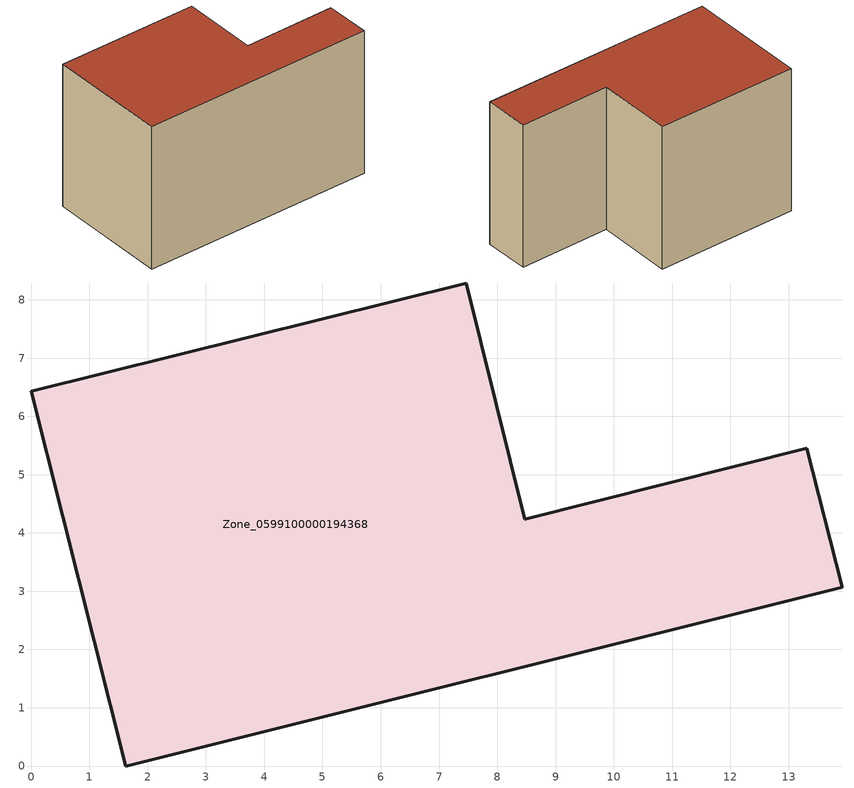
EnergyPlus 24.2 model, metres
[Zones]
Zone_0599100000194368
 floor ground (C_G): 1.62,0 0,6.43 7.47,8.29 8.47,4.24 13.31,5.46 13.92,3.07 z0
 wall outside (C_F): 1.62,0 13.92,3.07 13.31,5.46 8.47,4.24 7.47,8.29 0,6.43 1.62,0 z0:8.04
 roof outside (C_R): 0,6.43 1.62,0 13.92,3.07 13.31,5.46 8.47,4.24 7.47,8.29 z8.04
[BUILDING]
Pand.0599100000194368: North Axis=0; Terrain=City; Loads Convergence Tolerance Value=0.04; Temperature Convergence Tolerance Value=0.4; Solar Distribution=FullExterior; Maximum Number of Warmup Days=25; Minimum Number of Warmup Days=1
[Site:Location]
Rotterdam.The.Hague.AP_ZH_NLD Design_Conditions: Latitude=51.96; Longitude=4.45; Time Zone=1; Elevation=-4.5
[SITE:GROUNDTEMPERATURE:BUILDINGSURFACE]
18, 18, 18, 18, 18, 18, 18, 18, 18, 18, 18, 18
[MATERIAL] Thermal Absorptance=0.9; Solar Absorptance=0.7; Visible Absorptance=0.7
Name | Roughness | Thickness | Conductivity | Density | Specific Heat
G.TC.1965-1974 | MediumSmooth | 0.15 | 0.882353 | 540 | 1210
F.TC.1965-1974 | Rough | 0.3 | 0.697674 | 1920 | 840
R.TC.1965-1974 | MediumRough | 0.2 | 0.232558 | 1500 | 1000
[CONSTRUCTION]
C_G: G.TC.1965-1974
C_F: F.TC.1965-1974
C_R: R.TC.1965-1974
[ZONE]
Zone_0599100000194368: Type=1; Multiplier=1; Ceiling Height=Autocalculate; Volume=Autocalculate; Floor Area=autocalculate; Part of Total Floor Area=Yes
[ZONEINFILTRATION:DESIGNFLOWRATE]
Infil_Zone_0599100000194368: Zone or ZoneList or Space or SpaceList=Zone_0599100000194368; Schedule=AlwaysOn; Design Flow Rate Calculation Method=Flow/Area; Flow Rate per Floor Area=0.003; Constant Term Coefficient=1; Temperature Term Coefficient=0; Velocity Term Coefficient=0; Velocity Squared Term Coefficient=0
[HVACTEMPLATE:ZONE:IDEALLOADSAIRSYSTEM]
Zone_0599100000194368: Maximum Heating Supply Air Temperature=50; Minimum Cooling Supply Air Temperature=13; Maximum Heating Supply Air Humidity Ratio=0.0156; Minimum Cooling Supply Air Humidity Ratio=0.0077; Heating Limit=NoLimit; Cooling Limit=NoLimit; Dehumidification Control Type=ConstantSensibleHeatRatio; Cooling Sensible Heat Ratio=0.7; Dehumidification Setpoint=60; Humidification Control Type=None; Humidification Setpoint=30; Outdoor Air Method=None; Outdoor Air Flow Rate per Person=0.00944; Outdoor Air Flow Rate per Zone Floor Area=0; Outdoor Air Flow Rate per Zone=0; Demand Controlled Ventilation Type=None; Outdoor Air Economizer Type=NoEconomizer; Heat Recovery Type=None; Sensible Heat Recovery Effectiveness=0.7; Latent Heat Recovery Effectiveness=0.65
[ZONECONTROL:THERMOSTAT]
ThermostatControl_Zone_0599100000194368: Zone or ZoneList=Zone_0599100000194368; Control Type Schedule=DualSetpointControlType; Control 1=Thermostat_Zone_0599100000194368; Temperature Difference Between Cutout And Setpoint=0
[THERMOSTATSETPOINT:DUALSETPOINT]
Thermostat_Zone_0599100000194368: Heating Setpoint Temperature Schedule=HeatingSetpoint_Zone_0599100000194368; Cooling Setpoint Temperature Schedule=CoolingSetpoint_Zone_0599100000194368
[SCHEDULE:COMPACT]
HeatingSetpoint_Zone_0599100000194368: Through: 12/31, For: AllDays, Until: 24:00, 21
CoolingSetpoint_Zone_0599100000194368: Through: 12/31, For: AllDays, Until: 24:00, 24
DualSetpointControlType: Through: 12/31, For: AllDays, Until: 24:00, 4
AlwaysOn: Through: 12/31, For: AllDays, Until: 24:00, 1
